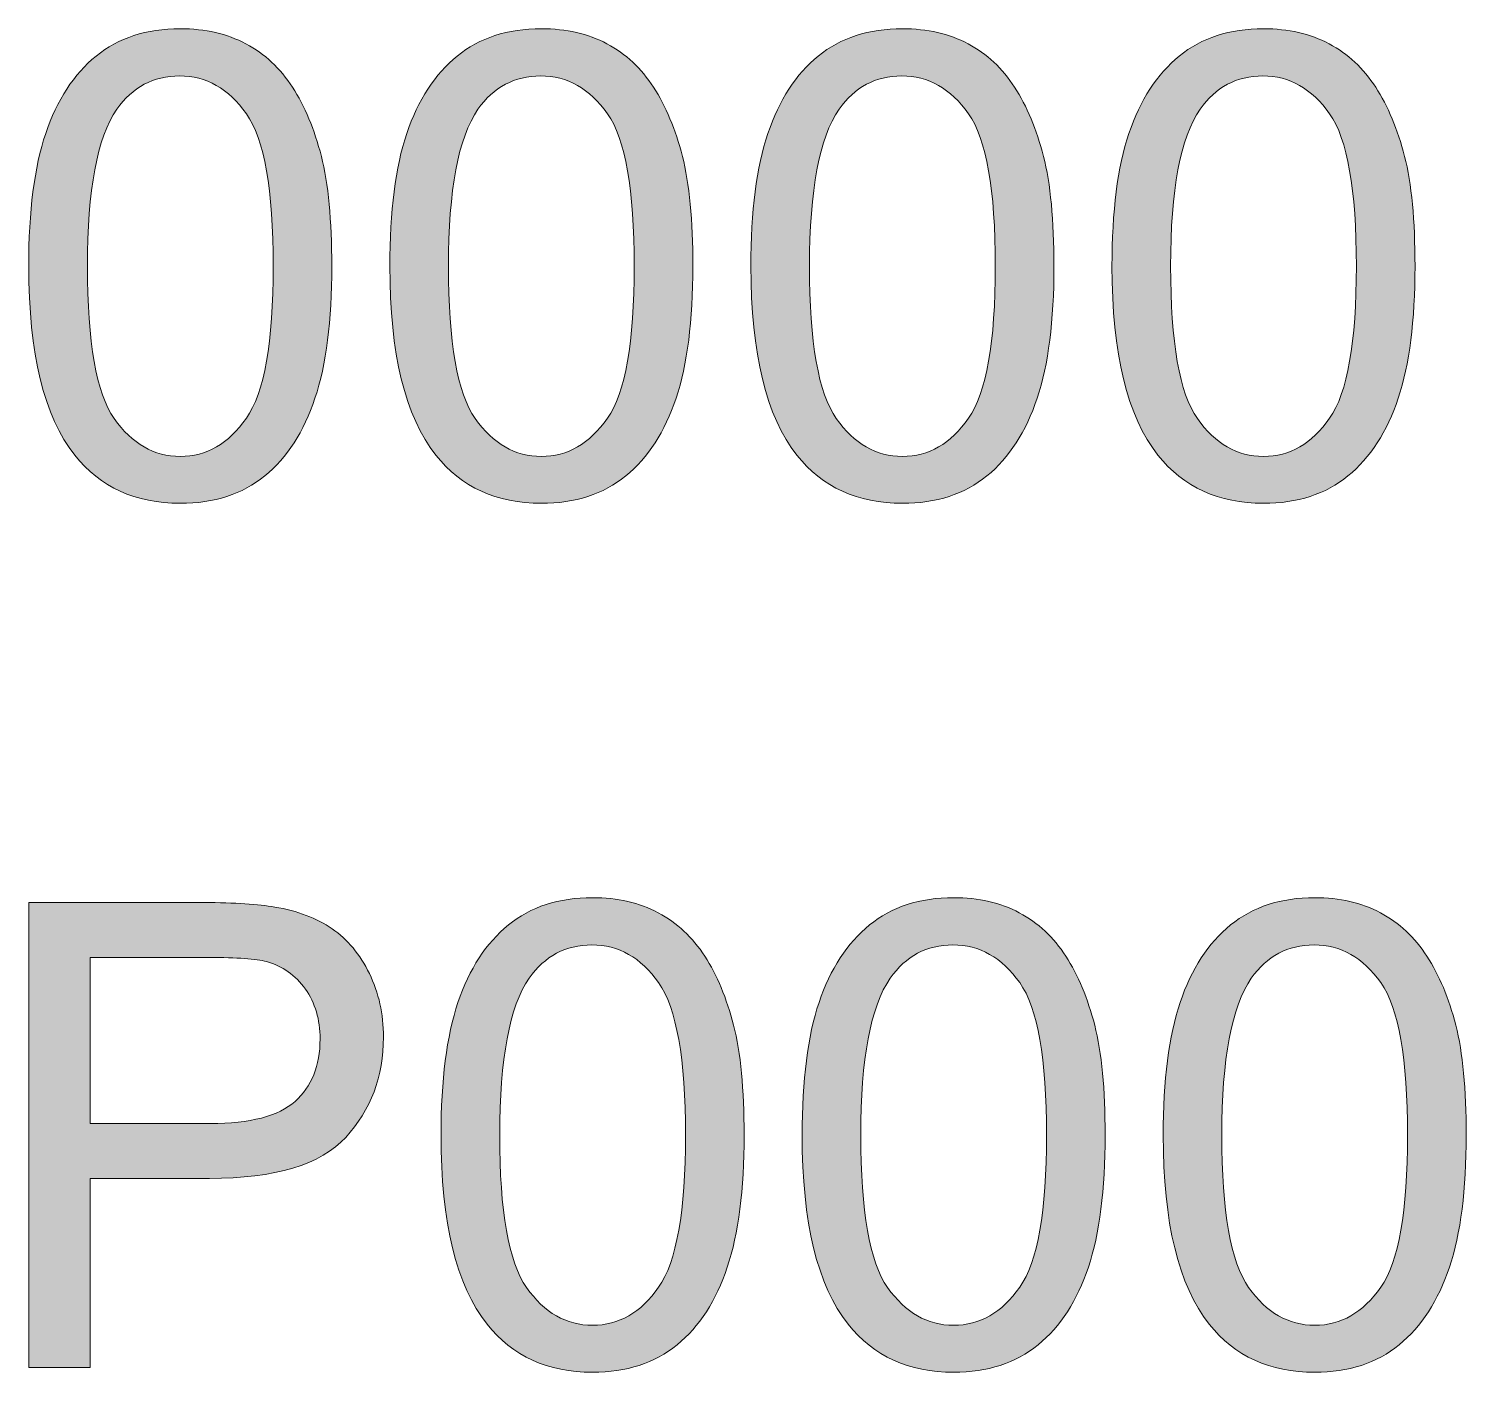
# Model space of a CAD drawing. Header units: millimetres. Extents: x 131.2 to 165.8, y -128.9 to -81.
# Drawn here: x 135.893 to 139.529, y -124.61 to -121.211 of the extents above; entities that cross this region are included whole.
import ezdxf

# ---------------------------------------------------------------- set-up
doc = ezdxf.new("R2010")
doc.units = ezdxf.units.MM
doc.header["$MEASUREMENT"] = 0
doc.layers.add('Capa 1', color=7, linetype='Continuous')

msp = doc.modelspace()

# ---------------------------------------------------------------- hatches: boundary and pattern name
at = {"layer": 'Capa 1'}
h = msp.add_hatch(color=255, dxfattribs=at)
h.dxf.hatch_style = 2
edge = h.paths.add_edge_path()
edge.add_spline(control_points=[(135.8926, -121.8118), (135.8926, -121.6728), (135.9069, -121.5609), (135.9355, -121.4762), (135.9641, -121.3914), (136.0066, -121.3261), (136.063, -121.2801), (136.1194, -121.2342), (136.1904, -121.2111), (136.2759, -121.2111), (136.339, -121.2111), (136.3943, -121.2239), (136.4419, -121.2492), (136.4895, -121.2747), (136.5288, -121.3113), (136.5598, -121.3591), (136.5908, -121.407), (136.6151, -121.4652), (136.6328, -121.5339), (136.6504, -121.6026), (136.6592, -121.6952), (136.6592, -121.8118), (136.6592, -121.9497), (136.6451, -122.061), (136.6167, -122.1457), (136.5884, -122.2305), (136.546, -122.296), (136.4896, -122.3422), (136.4332, -122.3884), (136.362, -122.4116), (136.2759, -122.4116), (136.1626, -122.4116), (136.0736, -122.3709), (136.0089, -122.2897), (135.9314, -122.1918), (135.8926, -122.0326), (135.8926, -121.8118)], knot_values=[0, 0, 0, 0, 1, 1, 1, 2, 2, 2, 3, 3, 3, 4, 4, 4, 5, 5, 5, 6, 6, 6, 7, 7, 7, 8, 8, 8, 9, 9, 9, 10, 10, 10, 11, 11, 11, 12, 12, 12, 12], degree=3, periodic=1)
edge = h.paths.add_edge_path()
edge.add_spline(control_points=[(136.041, -121.8118), (136.041, -122.0048), (136.0636, -122.1332), (136.1087, -122.197), (136.1539, -122.261), (136.2096, -122.2929), (136.2759, -122.2929), (136.3422, -122.2929), (136.3979, -122.2608), (136.4431, -122.1966), (136.4883, -122.1325), (136.5109, -122.0042), (136.5109, -121.8118), (136.5109, -121.6182), (136.4883, -121.4897), (136.4431, -121.426), (136.3979, -121.3624), (136.3417, -121.3306), (136.2743, -121.3306), (136.208, -121.3306), (136.1551, -121.3587), (136.1156, -121.4148), (136.0658, -121.4865), (136.041, -121.6188), (136.041, -121.8118)], knot_values=[0, 0, 0, 0, 1, 1, 1, 2, 2, 2, 3, 3, 3, 4, 4, 4, 5, 5, 5, 6, 6, 6, 7, 7, 7, 8, 8, 8, 8], degree=3, periodic=1)
h = msp.add_hatch(color=255, dxfattribs=at)
h.dxf.hatch_style = 2
edge = h.paths.add_edge_path()
edge.add_spline(control_points=[(136.806, -121.8118), (136.806, -121.6728), (136.8202, -121.5609), (136.8488, -121.4762), (136.8774, -121.3914), (136.9199, -121.3261), (136.9763, -121.2801), (137.0327, -121.2342), (137.1037, -121.2111), (137.1892, -121.2111), (137.2523, -121.2111), (137.3076, -121.2239), (137.3552, -121.2492), (137.4028, -121.2747), (137.4421, -121.3113), (137.4731, -121.3591), (137.5041, -121.407), (137.5284, -121.4652), (137.5461, -121.5339), (137.5637, -121.6026), (137.5725, -121.6952), (137.5725, -121.8118), (137.5725, -121.9497), (137.5584, -122.061), (137.53, -122.1457), (137.5017, -122.2305), (137.4593, -122.296), (137.4029, -122.3422), (137.3465, -122.3884), (137.2753, -122.4116), (137.1892, -122.4116), (137.0759, -122.4116), (136.9869, -122.3709), (136.9222, -122.2897), (136.8447, -122.1918), (136.806, -122.0326), (136.806, -121.8118)], knot_values=[0, 0, 0, 0, 1, 1, 1, 2, 2, 2, 3, 3, 3, 4, 4, 4, 5, 5, 5, 6, 6, 6, 7, 7, 7, 8, 8, 8, 9, 9, 9, 10, 10, 10, 11, 11, 11, 12, 12, 12, 12], degree=3, periodic=1)
edge = h.paths.add_edge_path()
edge.add_spline(control_points=[(136.9543, -121.8118), (136.9543, -122.0048), (136.9769, -122.1332), (137.022, -122.197), (137.0672, -122.261), (137.1229, -122.2929), (137.1892, -122.2929), (137.2555, -122.2929), (137.3112, -122.2608), (137.3564, -122.1966), (137.4016, -122.1325), (137.4242, -122.0042), (137.4242, -121.8118), (137.4242, -121.6182), (137.4016, -121.4897), (137.3564, -121.426), (137.3112, -121.3624), (137.255, -121.3306), (137.1876, -121.3306), (137.1213, -121.3306), (137.0684, -121.3587), (137.0289, -121.4148), (136.9791, -121.4865), (136.9543, -121.6188), (136.9543, -121.8118)], knot_values=[0, 0, 0, 0, 1, 1, 1, 2, 2, 2, 3, 3, 3, 4, 4, 4, 5, 5, 5, 6, 6, 6, 7, 7, 7, 8, 8, 8, 8], degree=3, periodic=1)
h = msp.add_hatch(color=255, dxfattribs=at)
h.dxf.hatch_style = 2
edge = h.paths.add_edge_path()
edge.add_spline(control_points=[(137.7193, -121.8118), (137.7193, -121.6728), (137.7336, -121.5609), (137.7622, -121.4762), (137.7908, -121.3914), (137.8333, -121.3261), (137.8897, -121.2801), (137.9461, -121.2342), (138.017, -121.2111), (138.1026, -121.2111), (138.1656, -121.2111), (138.221, -121.2239), (138.2686, -121.2492), (138.3162, -121.2747), (138.3554, -121.3113), (138.3864, -121.3591), (138.4174, -121.407), (138.4418, -121.4652), (138.4594, -121.5339), (138.4771, -121.6026), (138.4859, -121.6952), (138.4859, -121.8118), (138.4859, -121.9497), (138.4717, -122.061), (138.4434, -122.1457), (138.415, -122.2305), (138.3727, -122.296), (138.3163, -122.3422), (138.2599, -122.3884), (138.1886, -122.4116), (138.1026, -122.4116), (137.9892, -122.4116), (137.9002, -122.3709), (137.8356, -122.2897), (137.758, -122.1918), (137.7193, -122.0326), (137.7193, -121.8118)], knot_values=[0, 0, 0, 0, 1, 1, 1, 2, 2, 2, 3, 3, 3, 4, 4, 4, 5, 5, 5, 6, 6, 6, 7, 7, 7, 8, 8, 8, 9, 9, 9, 10, 10, 10, 11, 11, 11, 12, 12, 12, 12], degree=3, periodic=1)
edge = h.paths.add_edge_path()
edge.add_spline(control_points=[(137.8676, -121.8118), (137.8676, -122.0048), (137.8902, -122.1332), (137.9354, -122.197), (137.9806, -122.261), (138.0363, -122.2929), (138.1026, -122.2929), (138.1689, -122.2929), (138.2246, -122.2608), (138.2698, -122.1966), (138.3149, -122.1325), (138.3375, -122.0042), (138.3375, -121.8118), (138.3375, -121.6182), (138.3149, -121.4897), (138.2698, -121.426), (138.2246, -121.3624), (138.1683, -121.3306), (138.101, -121.3306), (138.0347, -121.3306), (137.9818, -121.3587), (137.9422, -121.4148), (137.8925, -121.4865), (137.8676, -121.6188), (137.8676, -121.8118)], knot_values=[0, 0, 0, 0, 1, 1, 1, 2, 2, 2, 3, 3, 3, 4, 4, 4, 5, 5, 5, 6, 6, 6, 7, 7, 7, 8, 8, 8, 8], degree=3, periodic=1)
h = msp.add_hatch(color=255, dxfattribs=at)
h.dxf.hatch_style = 2
edge = h.paths.add_edge_path()
edge.add_spline(control_points=[(138.6326, -121.8118), (138.6326, -121.6728), (138.6469, -121.5609), (138.6755, -121.4762), (138.7041, -121.3914), (138.7466, -121.3261), (138.803, -121.2801), (138.8594, -121.2342), (138.9304, -121.2111), (139.0159, -121.2111), (139.079, -121.2111), (139.1343, -121.2239), (139.1819, -121.2492), (139.2295, -121.2747), (139.2687, -121.3113), (139.2998, -121.3591), (139.3307, -121.407), (139.3551, -121.4652), (139.3727, -121.5339), (139.3904, -121.6026), (139.3992, -121.6952), (139.3992, -121.8118), (139.3992, -121.9497), (139.385, -122.061), (139.3567, -122.1457), (139.3284, -122.2305), (139.286, -122.296), (139.2296, -122.3422), (139.1732, -122.3884), (139.1019, -122.4116), (139.0159, -122.4116), (138.9026, -122.4116), (138.8136, -122.3709), (138.7489, -122.2897), (138.6714, -122.1918), (138.6326, -122.0326), (138.6326, -121.8118)], knot_values=[0, 0, 0, 0, 1, 1, 1, 2, 2, 2, 3, 3, 3, 4, 4, 4, 5, 5, 5, 6, 6, 6, 7, 7, 7, 8, 8, 8, 9, 9, 9, 10, 10, 10, 11, 11, 11, 12, 12, 12, 12], degree=3, periodic=1)
edge = h.paths.add_edge_path()
edge.add_spline(control_points=[(138.7809, -121.8118), (138.7809, -122.0048), (138.8035, -122.1332), (138.8487, -122.197), (138.8939, -122.261), (138.9496, -122.2929), (139.0159, -122.2929), (139.0822, -122.2929), (139.1379, -122.2608), (139.1831, -122.1966), (139.2282, -122.1325), (139.2508, -122.0042), (139.2508, -121.8118), (139.2508, -121.6182), (139.2282, -121.4897), (139.1831, -121.426), (139.1379, -121.3624), (139.0817, -121.3306), (139.0143, -121.3306), (138.948, -121.3306), (138.8951, -121.3587), (138.8555, -121.4148), (138.8058, -121.4865), (138.7809, -121.6188), (138.7809, -121.8118)], knot_values=[0, 0, 0, 0, 1, 1, 1, 2, 2, 2, 3, 3, 3, 4, 4, 4, 5, 5, 5, 6, 6, 6, 7, 7, 7, 8, 8, 8, 8], degree=3, periodic=1)
h = msp.add_hatch(color=255, dxfattribs=at)
h.dxf.hatch_style = 2
edge = h.paths.add_edge_path()
edge.add_spline(control_points=[(136.9355, -124.0098), (136.9355, -123.8709), (136.9498, -123.759), (136.9784, -123.6742), (137.007, -123.5895), (137.0495, -123.5242), (137.1059, -123.4782), (137.1623, -123.4322), (137.2333, -123.4092), (137.3188, -123.4092), (137.3819, -123.4092), (137.4372, -123.4219), (137.4848, -123.4473), (137.5324, -123.4727), (137.5717, -123.5093), (137.6027, -123.5572), (137.6337, -123.605), (137.658, -123.6633), (137.6757, -123.732), (137.6933, -123.8007), (137.7021, -123.8933), (137.7021, -124.0098), (137.7021, -124.1477), (137.688, -124.2591), (137.6596, -124.3438), (137.6313, -124.4285), (137.5889, -124.494), (137.5325, -124.5403), (137.4761, -124.5865), (137.4049, -124.6096), (137.3188, -124.6096), (137.2055, -124.6096), (137.1165, -124.569), (137.0518, -124.4878), (136.9743, -124.3899), (136.9355, -124.2306), (136.9355, -124.0098)], knot_values=[0, 0, 0, 0, 1, 1, 1, 2, 2, 2, 3, 3, 3, 4, 4, 4, 5, 5, 5, 6, 6, 6, 7, 7, 7, 8, 8, 8, 9, 9, 9, 10, 10, 10, 11, 11, 11, 12, 12, 12, 12], degree=3, periodic=1)
edge = h.paths.add_edge_path()
edge.add_spline(control_points=[(137.0839, -124.0098), (137.0839, -124.2028), (137.1065, -124.3313), (137.1516, -124.3951), (137.1968, -124.459), (137.2525, -124.4909), (137.3188, -124.4909), (137.3851, -124.4909), (137.4408, -124.4589), (137.486, -124.3947), (137.5312, -124.3306), (137.5538, -124.2023), (137.5538, -124.0098), (137.5538, -123.8163), (137.5312, -123.6878), (137.486, -123.6241), (137.4408, -123.5605), (137.3846, -123.5287), (137.3172, -123.5287), (137.2509, -123.5287), (137.198, -123.5568), (137.1585, -123.6129), (137.1087, -123.6845), (137.0839, -123.8168), (137.0839, -124.0098)], knot_values=[0, 0, 0, 0, 1, 1, 1, 2, 2, 2, 3, 3, 3, 4, 4, 4, 5, 5, 5, 6, 6, 6, 7, 7, 7, 8, 8, 8, 8], degree=3, periodic=1)
h = msp.add_hatch(color=255, dxfattribs=at)
h.dxf.hatch_style = 2
edge = h.paths.add_edge_path()
edge.add_spline(control_points=[(137.8489, -124.0098), (137.8489, -123.8709), (137.8631, -123.759), (137.8917, -123.6742), (137.9203, -123.5895), (137.9628, -123.5242), (138.0192, -123.4782), (138.0756, -123.4322), (138.1466, -123.4092), (138.2321, -123.4092), (138.2952, -123.4092), (138.3505, -123.4219), (138.3981, -123.4473), (138.4457, -123.4727), (138.485, -123.5093), (138.516, -123.5572), (138.547, -123.605), (138.5713, -123.6633), (138.589, -123.732), (138.6066, -123.8007), (138.6154, -123.8933), (138.6154, -124.0098), (138.6154, -124.1477), (138.6013, -124.2591), (138.5729, -124.3438), (138.5446, -124.4285), (138.5022, -124.494), (138.4458, -124.5403), (138.3894, -124.5865), (138.3182, -124.6096), (138.2321, -124.6096), (138.1188, -124.6096), (138.0298, -124.569), (137.9651, -124.4878), (137.8876, -124.3899), (137.8489, -124.2306), (137.8489, -124.0098)], knot_values=[0, 0, 0, 0, 1, 1, 1, 2, 2, 2, 3, 3, 3, 4, 4, 4, 5, 5, 5, 6, 6, 6, 7, 7, 7, 8, 8, 8, 9, 9, 9, 10, 10, 10, 11, 11, 11, 12, 12, 12, 12], degree=3, periodic=1)
edge = h.paths.add_edge_path()
edge.add_spline(control_points=[(137.9972, -124.0098), (137.9972, -124.2028), (138.0198, -124.3313), (138.0649, -124.3951), (138.1101, -124.459), (138.1658, -124.4909), (138.2321, -124.4909), (138.2984, -124.4909), (138.3541, -124.4589), (138.3993, -124.3947), (138.4445, -124.3306), (138.4671, -124.2023), (138.4671, -124.0098), (138.4671, -123.8163), (138.4445, -123.6878), (138.3993, -123.6241), (138.3541, -123.5605), (138.2979, -123.5287), (138.2305, -123.5287), (138.1642, -123.5287), (138.1113, -123.5568), (138.0718, -123.6129), (138.022, -123.6845), (137.9972, -123.8168), (137.9972, -124.0098)], knot_values=[0, 0, 0, 0, 1, 1, 1, 2, 2, 2, 3, 3, 3, 4, 4, 4, 5, 5, 5, 6, 6, 6, 7, 7, 7, 8, 8, 8, 8], degree=3, periodic=1)
h = msp.add_hatch(color=255, dxfattribs=at)
h.dxf.hatch_style = 2
edge = h.paths.add_edge_path()
edge.add_spline(control_points=[(138.7622, -124.0098), (138.7622, -123.8709), (138.7765, -123.759), (138.8051, -123.6742), (138.8337, -123.5895), (138.8762, -123.5242), (138.9326, -123.4782), (138.989, -123.4322), (139.0599, -123.4092), (139.1455, -123.4092), (139.2085, -123.4092), (139.2639, -123.4219), (139.3115, -123.4473), (139.3591, -123.4727), (139.3983, -123.5093), (139.4293, -123.5572), (139.4603, -123.605), (139.4847, -123.6633), (139.5023, -123.732), (139.52, -123.8007), (139.5288, -123.8933), (139.5288, -124.0098), (139.5288, -124.1477), (139.5146, -124.2591), (139.4863, -124.3438), (139.4579, -124.4285), (139.4156, -124.494), (139.3592, -124.5403), (139.3028, -124.5865), (139.2315, -124.6096), (139.1455, -124.6096), (139.0321, -124.6096), (138.9431, -124.569), (138.8785, -124.4878), (138.8009, -124.3899), (138.7622, -124.2306), (138.7622, -124.0098)], knot_values=[0, 0, 0, 0, 1, 1, 1, 2, 2, 2, 3, 3, 3, 4, 4, 4, 5, 5, 5, 6, 6, 6, 7, 7, 7, 8, 8, 8, 9, 9, 9, 10, 10, 10, 11, 11, 11, 12, 12, 12, 12], degree=3, periodic=1)
edge = h.paths.add_edge_path()
edge.add_spline(control_points=[(138.9105, -124.0098), (138.9105, -124.2028), (138.9331, -124.3313), (138.9783, -124.3951), (139.0235, -124.459), (139.0792, -124.4909), (139.1455, -124.4909), (139.2118, -124.4909), (139.2675, -124.4589), (139.3127, -124.3947), (139.3578, -124.3306), (139.3804, -124.2023), (139.3804, -124.0098), (139.3804, -123.8163), (139.3578, -123.6878), (139.3127, -123.6241), (139.2675, -123.5605), (139.2112, -123.5287), (139.1439, -123.5287), (139.0776, -123.5287), (139.0247, -123.5568), (138.9851, -123.6129), (138.9354, -123.6845), (138.9105, -123.8168), (138.9105, -124.0098)], knot_values=[0, 0, 0, 0, 1, 1, 1, 2, 2, 2, 3, 3, 3, 4, 4, 4, 5, 5, 5, 6, 6, 6, 7, 7, 7, 8, 8, 8, 8], degree=3, periodic=1)
h = msp.add_hatch(color=255, dxfattribs=at)
h.dxf.hatch_style = 2
edge = h.paths.add_edge_path()
edge.add_spline(control_points=[(135.8926, -124.5972), (135.8926, -124.5972), (135.8926, -123.4216), (135.8926, -123.4216), (135.8926, -123.4216), (136.3361, -123.4216), (136.3361, -123.4216), (136.4141, -123.4216), (136.4737, -123.4254), (136.5149, -123.4329), (136.5726, -123.4425), (136.621, -123.4608), (136.66, -123.4878), (136.699, -123.5148), (136.7305, -123.5526), (136.7542, -123.6013), (136.778, -123.6499), (136.7899, -123.7034), (136.7899, -123.7617), (136.7899, -123.8616), (136.7581, -123.9462), (136.6945, -124.0154), (136.6309, -124.0847), (136.516, -124.1193), (136.3497, -124.1193), (136.3497, -124.1193), (136.0482, -124.1193), (136.0482, -124.1193), (136.0482, -124.1193), (136.0482, -124.5972), (136.0482, -124.5972), (136.0482, -124.5972), (135.8926, -124.5972), (135.8926, -124.5972)], knot_values=[0, 0, 0, 0, 1, 1, 1, 2, 2, 2, 3, 3, 3, 4, 4, 4, 5, 5, 5, 6, 6, 6, 7, 7, 7, 8, 8, 8, 9, 9, 9, 10, 10, 10, 11, 11, 11, 11], degree=3, periodic=1)
edge = h.paths.add_edge_path()
edge.add_spline(control_points=[(136.0482, -123.9805), (136.0482, -123.9805), (136.3521, -123.9805), (136.3521, -123.9805), (136.4526, -123.9805), (136.524, -123.9619), (136.5662, -123.9244), (136.6084, -123.887), (136.6296, -123.8344), (136.6296, -123.7665), (136.6296, -123.7173), (136.6171, -123.6752), (136.5923, -123.6402), (136.5674, -123.6052), (136.5347, -123.582), (136.4941, -123.5708), (136.4679, -123.5639), (136.4195, -123.5604), (136.3489, -123.5604), (136.3489, -123.5604), (136.0482, -123.5604), (136.0482, -123.5604), (136.0482, -123.5604), (136.0482, -123.9805), (136.0482, -123.9805)], knot_values=[0, 0, 0, 0, 1, 1, 1, 2, 2, 2, 3, 3, 3, 4, 4, 4, 5, 5, 5, 6, 6, 6, 7, 7, 7, 8, 8, 8, 8], degree=3, periodic=1)

# ---------------------------------------------------------------- linework, layer by layer
at = {"layer": 'Capa 1', "lineweight": 0}
for points, knots in [([(135.8926, -121.8118), (135.8926, -121.6728), (135.9069, -121.5609), (135.9355, -121.4762), (135.9641, -121.3914), (136.0066, -121.3261), (136.063, -121.2801), (136.1194, -121.2342), (136.1904, -121.2111), (136.2759, -121.2111), (136.339, -121.2111), (136.3943, -121.2239), (136.4419, -121.2492), (136.4895, -121.2747), (136.5288, -121.3113), (136.5598, -121.3591), (136.5908, -121.407), (136.6151, -121.4652), (136.6328, -121.5339), (136.6504, -121.6026), (136.6592, -121.6952), (136.6592, -121.8118), (136.6592, -121.9497), (136.6451, -122.061), (136.6167, -122.1457), (136.5884, -122.2305), (136.546, -122.296), (136.4896, -122.3422), (136.4332, -122.3884), (136.362, -122.4116), (136.2759, -122.4116), (136.1626, -122.4116), (136.0736, -122.3709), (136.0089, -122.2897), (135.9314, -122.1918), (135.8926, -122.0326), (135.8926, -121.8118)], [0, 0, 0, 0, 1, 1, 1, 2, 2, 2, 3, 3, 3, 4, 4, 4, 5, 5, 5, 6, 6, 6, 7, 7, 7, 8, 8, 8, 9, 9, 9, 10, 10, 10, 11, 11, 11, 12, 12, 12, 12]), ([(136.806, -121.8118), (136.806, -121.6728), (136.8202, -121.5609), (136.8488, -121.4762), (136.8774, -121.3914), (136.9199, -121.3261), (136.9763, -121.2801), (137.0327, -121.2342), (137.1037, -121.2111), (137.1892, -121.2111), (137.2523, -121.2111), (137.3076, -121.2239), (137.3552, -121.2492), (137.4028, -121.2747), (137.4421, -121.3113), (137.4731, -121.3591), (137.5041, -121.407), (137.5284, -121.4652), (137.5461, -121.5339), (137.5637, -121.6026), (137.5725, -121.6952), (137.5725, -121.8118), (137.5725, -121.9497), (137.5584, -122.061), (137.53, -122.1457), (137.5017, -122.2305), (137.4593, -122.296), (137.4029, -122.3422), (137.3465, -122.3884), (137.2753, -122.4116), (137.1892, -122.4116), (137.0759, -122.4116), (136.9869, -122.3709), (136.9222, -122.2897), (136.8447, -122.1918), (136.806, -122.0326), (136.806, -121.8118)], [0, 0, 0, 0, 1, 1, 1, 2, 2, 2, 3, 3, 3, 4, 4, 4, 5, 5, 5, 6, 6, 6, 7, 7, 7, 8, 8, 8, 9, 9, 9, 10, 10, 10, 11, 11, 11, 12, 12, 12, 12]), ([(137.7193, -121.8118), (137.7193, -121.6728), (137.7336, -121.5609), (137.7622, -121.4762), (137.7908, -121.3914), (137.8333, -121.3261), (137.8897, -121.2801), (137.9461, -121.2342), (138.017, -121.2111), (138.1026, -121.2111), (138.1656, -121.2111), (138.221, -121.2239), (138.2686, -121.2492), (138.3162, -121.2747), (138.3554, -121.3113), (138.3864, -121.3591), (138.4174, -121.407), (138.4418, -121.4652), (138.4594, -121.5339), (138.4771, -121.6026), (138.4859, -121.6952), (138.4859, -121.8118), (138.4859, -121.9497), (138.4717, -122.061), (138.4434, -122.1457), (138.415, -122.2305), (138.3727, -122.296), (138.3163, -122.3422), (138.2599, -122.3884), (138.1886, -122.4116), (138.1026, -122.4116), (137.9892, -122.4116), (137.9002, -122.3709), (137.8356, -122.2897), (137.758, -122.1918), (137.7193, -122.0326), (137.7193, -121.8118)], [0, 0, 0, 0, 1, 1, 1, 2, 2, 2, 3, 3, 3, 4, 4, 4, 5, 5, 5, 6, 6, 6, 7, 7, 7, 8, 8, 8, 9, 9, 9, 10, 10, 10, 11, 11, 11, 12, 12, 12, 12]), ([(138.6326, -121.8118), (138.6326, -121.6728), (138.6469, -121.5609), (138.6755, -121.4762), (138.7041, -121.3914), (138.7466, -121.3261), (138.803, -121.2801), (138.8594, -121.2342), (138.9304, -121.2111), (139.0159, -121.2111), (139.079, -121.2111), (139.1343, -121.2239), (139.1819, -121.2492), (139.2295, -121.2747), (139.2687, -121.3113), (139.2998, -121.3591), (139.3307, -121.407), (139.3551, -121.4652), (139.3727, -121.5339), (139.3904, -121.6026), (139.3992, -121.6952), (139.3992, -121.8118), (139.3992, -121.9497), (139.385, -122.061), (139.3567, -122.1457), (139.3284, -122.2305), (139.286, -122.296), (139.2296, -122.3422), (139.1732, -122.3884), (139.1019, -122.4116), (139.0159, -122.4116), (138.9026, -122.4116), (138.8136, -122.3709), (138.7489, -122.2897), (138.6714, -122.1918), (138.6326, -122.0326), (138.6326, -121.8118)], [0, 0, 0, 0, 1, 1, 1, 2, 2, 2, 3, 3, 3, 4, 4, 4, 5, 5, 5, 6, 6, 6, 7, 7, 7, 8, 8, 8, 9, 9, 9, 10, 10, 10, 11, 11, 11, 12, 12, 12, 12]), ([(136.041, -121.8118), (136.041, -122.0048), (136.0636, -122.1332), (136.1087, -122.197), (136.1539, -122.261), (136.2096, -122.2929), (136.2759, -122.2929), (136.3422, -122.2929), (136.3979, -122.2608), (136.4431, -122.1966), (136.4883, -122.1325), (136.5109, -122.0042), (136.5109, -121.8118), (136.5109, -121.6182), (136.4883, -121.4897), (136.4431, -121.426), (136.3979, -121.3624), (136.3417, -121.3306), (136.2743, -121.3306), (136.208, -121.3306), (136.1551, -121.3587), (136.1156, -121.4148), (136.0658, -121.4865), (136.041, -121.6188), (136.041, -121.8118)], [0, 0, 0, 0, 1, 1, 1, 2, 2, 2, 3, 3, 3, 4, 4, 4, 5, 5, 5, 6, 6, 6, 7, 7, 7, 8, 8, 8, 8]), ([(136.9543, -121.8118), (136.9543, -122.0048), (136.9769, -122.1332), (137.022, -122.197), (137.0672, -122.261), (137.1229, -122.2929), (137.1892, -122.2929), (137.2555, -122.2929), (137.3112, -122.2608), (137.3564, -122.1966), (137.4016, -122.1325), (137.4242, -122.0042), (137.4242, -121.8118), (137.4242, -121.6182), (137.4016, -121.4897), (137.3564, -121.426), (137.3112, -121.3624), (137.255, -121.3306), (137.1876, -121.3306), (137.1213, -121.3306), (137.0684, -121.3587), (137.0289, -121.4148), (136.9791, -121.4865), (136.9543, -121.6188), (136.9543, -121.8118)], [0, 0, 0, 0, 1, 1, 1, 2, 2, 2, 3, 3, 3, 4, 4, 4, 5, 5, 5, 6, 6, 6, 7, 7, 7, 8, 8, 8, 8]), ([(137.8676, -121.8118), (137.8676, -122.0048), (137.8902, -122.1332), (137.9354, -122.197), (137.9806, -122.261), (138.0363, -122.2929), (138.1026, -122.2929), (138.1689, -122.2929), (138.2246, -122.2608), (138.2698, -122.1966), (138.3149, -122.1325), (138.3375, -122.0042), (138.3375, -121.8118), (138.3375, -121.6182), (138.3149, -121.4897), (138.2698, -121.426), (138.2246, -121.3624), (138.1683, -121.3306), (138.101, -121.3306), (138.0347, -121.3306), (137.9818, -121.3587), (137.9422, -121.4148), (137.8925, -121.4865), (137.8676, -121.6188), (137.8676, -121.8118)], [0, 0, 0, 0, 1, 1, 1, 2, 2, 2, 3, 3, 3, 4, 4, 4, 5, 5, 5, 6, 6, 6, 7, 7, 7, 8, 8, 8, 8]), ([(138.7809, -121.8118), (138.7809, -122.0048), (138.8035, -122.1332), (138.8487, -122.197), (138.8939, -122.261), (138.9496, -122.2929), (139.0159, -122.2929), (139.0822, -122.2929), (139.1379, -122.2608), (139.1831, -122.1966), (139.2282, -122.1325), (139.2508, -122.0042), (139.2508, -121.8118), (139.2508, -121.6182), (139.2282, -121.4897), (139.1831, -121.426), (139.1379, -121.3624), (139.0817, -121.3306), (139.0143, -121.3306), (138.948, -121.3306), (138.8951, -121.3587), (138.8555, -121.4148), (138.8058, -121.4865), (138.7809, -121.6188), (138.7809, -121.8118)], [0, 0, 0, 0, 1, 1, 1, 2, 2, 2, 3, 3, 3, 4, 4, 4, 5, 5, 5, 6, 6, 6, 7, 7, 7, 8, 8, 8, 8]), ([(136.9355, -124.0098), (136.9355, -123.8709), (136.9498, -123.759), (136.9784, -123.6742), (137.007, -123.5895), (137.0495, -123.5242), (137.1059, -123.4782), (137.1623, -123.4322), (137.2333, -123.4092), (137.3188, -123.4092), (137.3819, -123.4092), (137.4372, -123.4219), (137.4848, -123.4473), (137.5324, -123.4727), (137.5717, -123.5093), (137.6027, -123.5572), (137.6337, -123.605), (137.658, -123.6633), (137.6757, -123.732), (137.6933, -123.8007), (137.7021, -123.8933), (137.7021, -124.0098), (137.7021, -124.1477), (137.688, -124.2591), (137.6596, -124.3438), (137.6313, -124.4285), (137.5889, -124.494), (137.5325, -124.5403), (137.4761, -124.5865), (137.4049, -124.6096), (137.3188, -124.6096), (137.2055, -124.6096), (137.1165, -124.569), (137.0518, -124.4878), (136.9743, -124.3899), (136.9355, -124.2306), (136.9355, -124.0098)], [0, 0, 0, 0, 1, 1, 1, 2, 2, 2, 3, 3, 3, 4, 4, 4, 5, 5, 5, 6, 6, 6, 7, 7, 7, 8, 8, 8, 9, 9, 9, 10, 10, 10, 11, 11, 11, 12, 12, 12, 12]), ([(137.8489, -124.0098), (137.8489, -123.8709), (137.8631, -123.759), (137.8917, -123.6742), (137.9203, -123.5895), (137.9628, -123.5242), (138.0192, -123.4782), (138.0756, -123.4322), (138.1466, -123.4092), (138.2321, -123.4092), (138.2952, -123.4092), (138.3505, -123.4219), (138.3981, -123.4473), (138.4457, -123.4727), (138.485, -123.5093), (138.516, -123.5572), (138.547, -123.605), (138.5713, -123.6633), (138.589, -123.732), (138.6066, -123.8007), (138.6154, -123.8933), (138.6154, -124.0098), (138.6154, -124.1477), (138.6013, -124.2591), (138.5729, -124.3438), (138.5446, -124.4285), (138.5022, -124.494), (138.4458, -124.5403), (138.3894, -124.5865), (138.3182, -124.6096), (138.2321, -124.6096), (138.1188, -124.6096), (138.0298, -124.569), (137.9651, -124.4878), (137.8876, -124.3899), (137.8489, -124.2306), (137.8489, -124.0098)], [0, 0, 0, 0, 1, 1, 1, 2, 2, 2, 3, 3, 3, 4, 4, 4, 5, 5, 5, 6, 6, 6, 7, 7, 7, 8, 8, 8, 9, 9, 9, 10, 10, 10, 11, 11, 11, 12, 12, 12, 12]), ([(138.7622, -124.0098), (138.7622, -123.8709), (138.7765, -123.759), (138.8051, -123.6742), (138.8337, -123.5895), (138.8762, -123.5242), (138.9326, -123.4782), (138.989, -123.4322), (139.0599, -123.4092), (139.1455, -123.4092), (139.2085, -123.4092), (139.2639, -123.4219), (139.3115, -123.4473), (139.3591, -123.4727), (139.3983, -123.5093), (139.4293, -123.5572), (139.4603, -123.605), (139.4847, -123.6633), (139.5023, -123.732), (139.52, -123.8007), (139.5288, -123.8933), (139.5288, -124.0098), (139.5288, -124.1477), (139.5146, -124.2591), (139.4863, -124.3438), (139.4579, -124.4285), (139.4156, -124.494), (139.3592, -124.5403), (139.3028, -124.5865), (139.2315, -124.6096), (139.1455, -124.6096), (139.0321, -124.6096), (138.9431, -124.569), (138.8785, -124.4878), (138.8009, -124.3899), (138.7622, -124.2306), (138.7622, -124.0098)], [0, 0, 0, 0, 1, 1, 1, 2, 2, 2, 3, 3, 3, 4, 4, 4, 5, 5, 5, 6, 6, 6, 7, 7, 7, 8, 8, 8, 9, 9, 9, 10, 10, 10, 11, 11, 11, 12, 12, 12, 12]), ([(135.8926, -124.5972), (135.8926, -124.5972), (135.8926, -123.4216), (135.8926, -123.4216), (135.8926, -123.4216), (136.3361, -123.4216), (136.3361, -123.4216), (136.4141, -123.4216), (136.4737, -123.4254), (136.5149, -123.4329), (136.5726, -123.4425), (136.621, -123.4608), (136.66, -123.4878), (136.699, -123.5148), (136.7305, -123.5526), (136.7542, -123.6013), (136.778, -123.6499), (136.7899, -123.7034), (136.7899, -123.7617), (136.7899, -123.8616), (136.7581, -123.9462), (136.6945, -124.0154), (136.6309, -124.0847), (136.516, -124.1193), (136.3497, -124.1193), (136.3497, -124.1193), (136.0482, -124.1193), (136.0482, -124.1193), (136.0482, -124.1193), (136.0482, -124.5972), (136.0482, -124.5972), (136.0482, -124.5972), (135.8926, -124.5972), (135.8926, -124.5972)], [0, 0, 0, 0, 1, 1, 1, 2, 2, 2, 3, 3, 3, 4, 4, 4, 5, 5, 5, 6, 6, 6, 7, 7, 7, 8, 8, 8, 9, 9, 9, 10, 10, 10, 11, 11, 11, 11]), ([(137.0839, -124.0098), (137.0839, -124.2028), (137.1065, -124.3313), (137.1516, -124.3951), (137.1968, -124.459), (137.2525, -124.4909), (137.3188, -124.4909), (137.3851, -124.4909), (137.4408, -124.4589), (137.486, -124.3947), (137.5312, -124.3306), (137.5538, -124.2023), (137.5538, -124.0098), (137.5538, -123.8163), (137.5312, -123.6878), (137.486, -123.6241), (137.4408, -123.5605), (137.3846, -123.5287), (137.3172, -123.5287), (137.2509, -123.5287), (137.198, -123.5568), (137.1585, -123.6129), (137.1087, -123.6845), (137.0839, -123.8168), (137.0839, -124.0098)], [0, 0, 0, 0, 1, 1, 1, 2, 2, 2, 3, 3, 3, 4, 4, 4, 5, 5, 5, 6, 6, 6, 7, 7, 7, 8, 8, 8, 8]), ([(137.9972, -124.0098), (137.9972, -124.2028), (138.0198, -124.3313), (138.0649, -124.3951), (138.1101, -124.459), (138.1658, -124.4909), (138.2321, -124.4909), (138.2984, -124.4909), (138.3541, -124.4589), (138.3993, -124.3947), (138.4445, -124.3306), (138.4671, -124.2023), (138.4671, -124.0098), (138.4671, -123.8163), (138.4445, -123.6878), (138.3993, -123.6241), (138.3541, -123.5605), (138.2979, -123.5287), (138.2305, -123.5287), (138.1642, -123.5287), (138.1113, -123.5568), (138.0718, -123.6129), (138.022, -123.6845), (137.9972, -123.8168), (137.9972, -124.0098)], [0, 0, 0, 0, 1, 1, 1, 2, 2, 2, 3, 3, 3, 4, 4, 4, 5, 5, 5, 6, 6, 6, 7, 7, 7, 8, 8, 8, 8]), ([(138.9105, -124.0098), (138.9105, -124.2028), (138.9331, -124.3313), (138.9783, -124.3951), (139.0235, -124.459), (139.0792, -124.4909), (139.1455, -124.4909), (139.2118, -124.4909), (139.2675, -124.4589), (139.3127, -124.3947), (139.3578, -124.3306), (139.3804, -124.2023), (139.3804, -124.0098), (139.3804, -123.8163), (139.3578, -123.6878), (139.3127, -123.6241), (139.2675, -123.5605), (139.2112, -123.5287), (139.1439, -123.5287), (139.0776, -123.5287), (139.0247, -123.5568), (138.9851, -123.6129), (138.9354, -123.6845), (138.9105, -123.8168), (138.9105, -124.0098)], [0, 0, 0, 0, 1, 1, 1, 2, 2, 2, 3, 3, 3, 4, 4, 4, 5, 5, 5, 6, 6, 6, 7, 7, 7, 8, 8, 8, 8]), ([(136.0482, -123.9805), (136.0482, -123.9805), (136.3521, -123.9805), (136.3521, -123.9805), (136.4526, -123.9805), (136.524, -123.9619), (136.5662, -123.9244), (136.6084, -123.887), (136.6296, -123.8344), (136.6296, -123.7665), (136.6296, -123.7173), (136.6171, -123.6752), (136.5923, -123.6402), (136.5674, -123.6052), (136.5347, -123.582), (136.4941, -123.5708), (136.4679, -123.5639), (136.4195, -123.5604), (136.3489, -123.5604), (136.3489, -123.5604), (136.0482, -123.5604), (136.0482, -123.5604), (136.0482, -123.5604), (136.0482, -123.9805), (136.0482, -123.9805)], [0, 0, 0, 0, 1, 1, 1, 2, 2, 2, 3, 3, 3, 4, 4, 4, 5, 5, 5, 6, 6, 6, 7, 7, 7, 8, 8, 8, 8])]:
    msp.add_open_spline(points, degree=3, knots=knots, dxfattribs=at)

doc.saveas('drawing.dxf')
